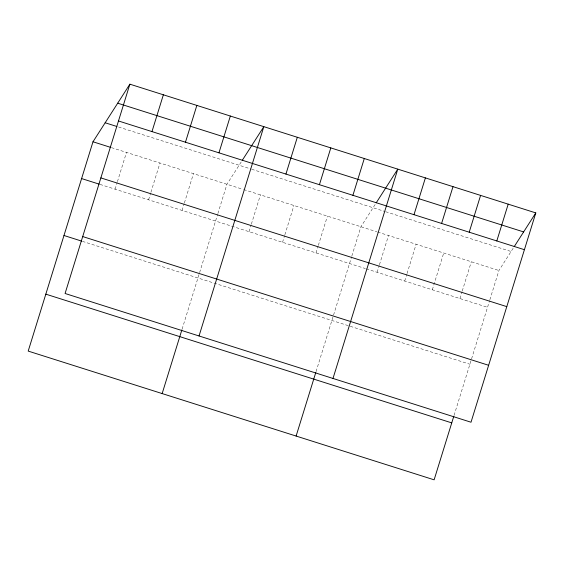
<?xml version="1.0" encoding="UTF-8"?>
<svg xmlns="http://www.w3.org/2000/svg" width="564" height="564" viewBox="0 0 564 564"><rect width="100%" height="100%" fill="white"/><g stroke="black" fill="none" stroke-linecap="round" stroke-linejoin="round"><path stroke-width="0.42" stroke-dasharray="2.82 2.11" d="M115.091 189.187L117.164 182.496M117.425 181.664L126.484 152.4M148.579 199.811L150.651 193.121M150.912 192.282L159.972 163.017M182.073 210.428L184.139 203.738M184.4 202.906L193.459 173.642M182.116 329.094L217.633 214.362M217.887 213.523L226.947 184.259L241.357 161.755M249.048 231.67L251.121 224.98M251.375 224.148L260.434 194.883M282.536 242.287L284.608 235.604M284.869 234.765L293.929 205.5M316.023 252.912L318.096 246.221M318.357 245.382L327.416 216.125M316.066 371.577L351.583 256.846M351.844 256.007L360.904 226.742L375.758 203.541M377.119 272.285L379.191 265.595M379.445 264.763L388.504 235.498M404.719 281.041L406.792 274.351M407.053 273.512L416.112 244.247M432.327 289.79L443.713 253.003M459.928 298.546L462.001 291.856M462.254 291.024L471.314 261.759M454.083 415.344L489.601 300.612M489.862 299.773L498.921 270.508L513.776 247.307M118.56 127.02L250.839 168.967M251.678 169.235L384.782 211.451M385.621 211.712L511.09 251.502M111.411 147.62L242.851 189.307M243.69 189.567L376.794 231.783M377.633 232.051L498.921 270.508M100.025 184.407L365.409 268.57M366.248 268.838L487.529 307.302M82.4 241.343L469.904 364.231"/><path stroke-width="0.85" d="M129.875 84.177L65.079 293.491L471.01 422.224L535.8 212.91L129.875 84.177L92.989 141.775L28.2 351.09L434.125 479.823L453.823 416.183M151.977 131.588L163.363 94.801M185.464 142.213L196.85 105.419M218.952 152.83L230.338 116.043M162.157 393.566L181.855 329.933M199.036 335.968L263.832 126.66L242.252 160.359M285.934 174.072L297.32 137.285M319.421 184.689L330.807 147.902M352.909 195.313L364.295 158.526M296.114 436.05L315.812 372.416M332.993 378.451L397.782 169.144L376.209 202.836M413.997 214.687L425.39 177.9M441.605 223.443L452.991 186.649M469.206 232.192L480.591 195.405M496.806 240.948L508.199 204.161M514.227 246.609L535.8 212.91M117.7 103.184L523.632 231.924M118.489 120.971L524.414 249.704M105.165 122.769L116.882 126.491M92.989 141.775L110.572 147.352M100.864 177.9L506.789 306.633M81.604 178.569L99.186 184.146M82.704 236.556L488.628 365.289M63.979 235.498L81.561 241.075M45.825 294.154L451.75 422.887"/></g></svg>
